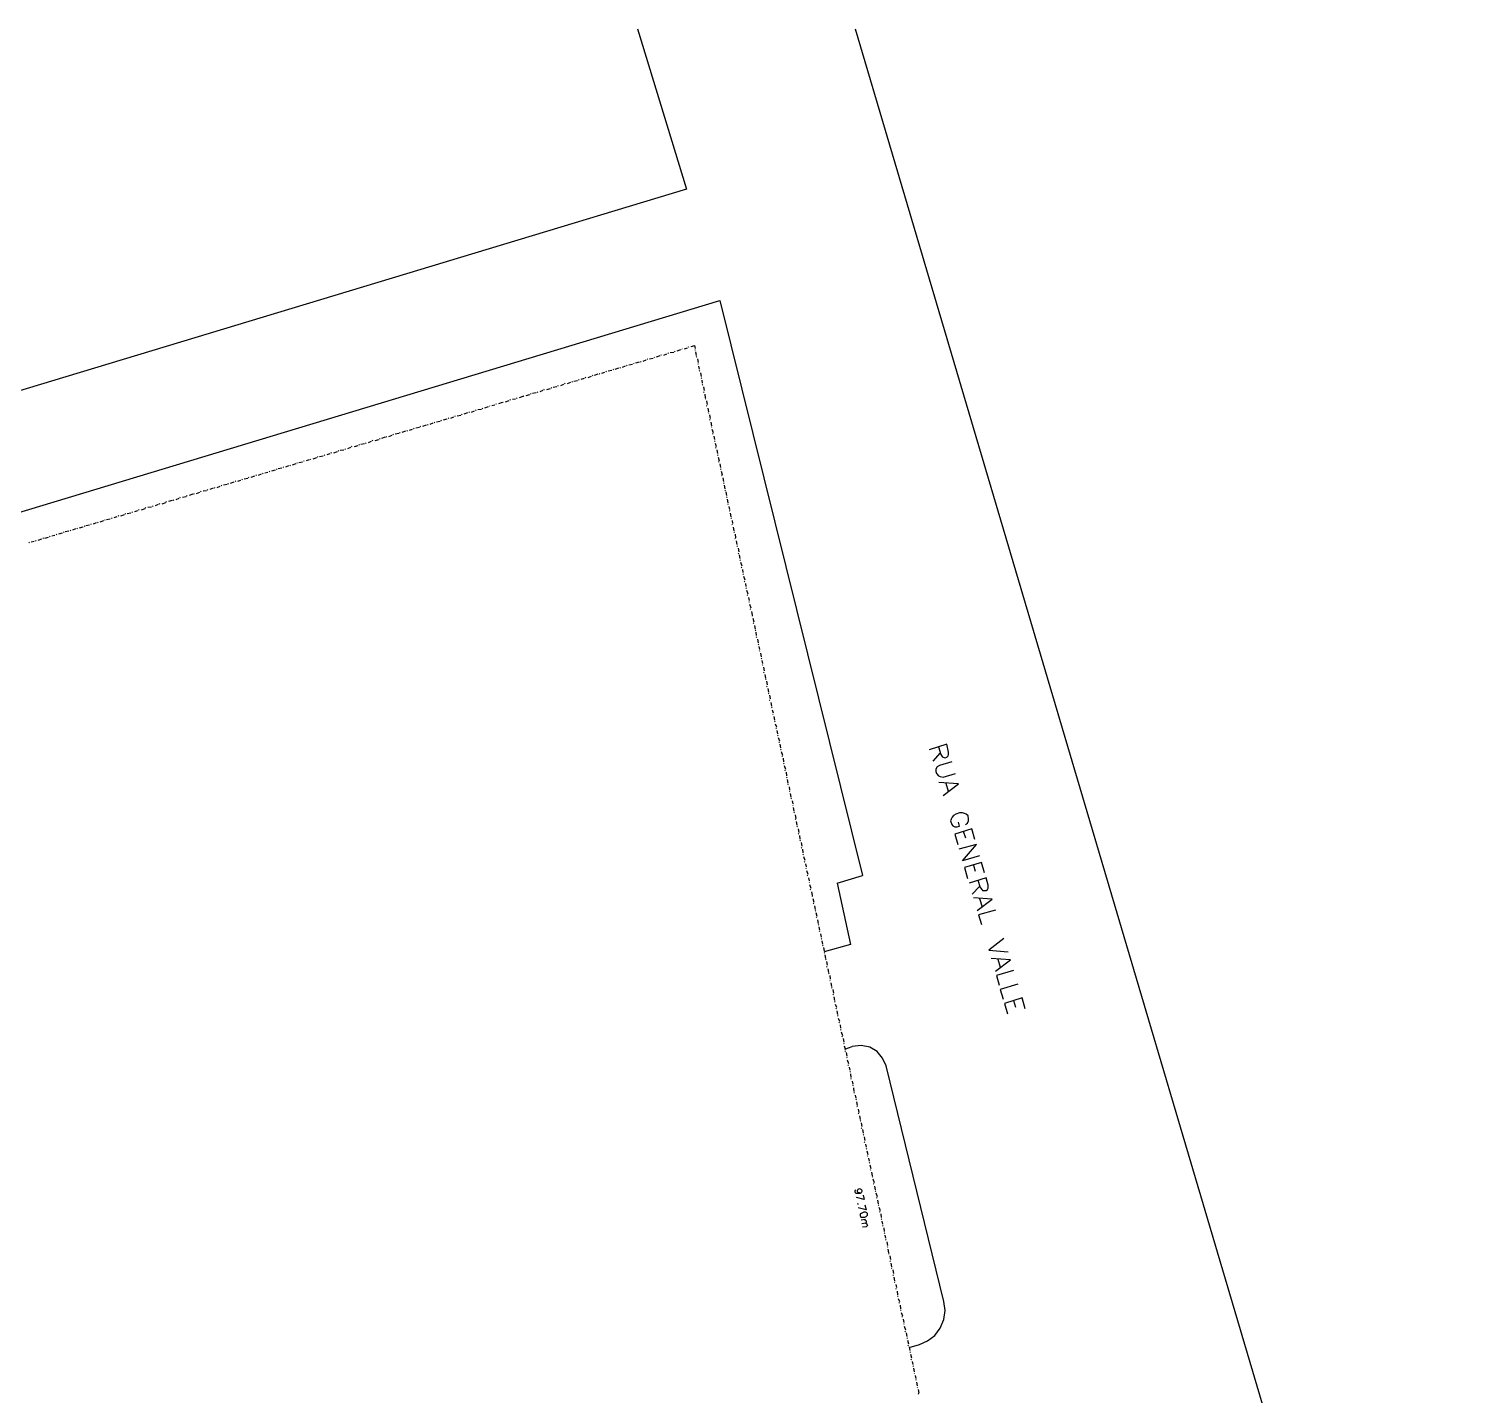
# Model space of a CAD drawing. Header units: millimetres. Extents: x -369 to -70, y -1414 to -1185.
# Drawn here: x -192.5 to -112.1, y -1260.8 to -1184.6 of the extents above; entities that cross this region are included whole.
import ezdxf

# ---------------------------------------------------------------- set-up
doc = ezdxf.new("R2010")
doc.units = ezdxf.units.MM
doc.header["$MEASUREMENT"] = 0
for name, color, linetype in [('12', 12, 'Continuous'), ('14', 14, 'Continuous'), ('50', 50, 'Continuous')]:
    doc.layers.add(name, color=color, linetype=linetype)

msp = doc.modelspace()

# ---------------------------------------------------------------- linework, layer by layer
at = {"layer": '12'}
for points in [[(-156.11, -1202.524), (-156.314, -1202.592)], [(-156.01, -1202.488), (-156.042, -1202.456)], [(-155.738, -1202.424), (-155.906, -1202.488)], [(-155.638, -1202.388), (-155.67, -1202.356)], [(-155.331, -1202.288), (-155.535, -1202.356)], [(-155.331, -1202.284), (-155.299, -1202.452)], [(-155.263, -1202.556), (-155.299, -1202.52)], [(-158.784, -1203.335), (-158.987, -1203.371)], [(-158.684, -1203.303), (-158.716, -1203.267)], [(-158.412, -1203.199), (-158.616, -1203.267)], [(-158.308, -1203.199), (-158.344, -1203.167)], [(-158.04, -1203.099), (-158.208, -1203.167)], [(-157.936, -1203.063), (-157.972, -1203.031)], [(-157.633, -1202.995), (-157.836, -1203.031)], [(-157.533, -1202.963), (-157.565, -1202.931)], [(-157.261, -1202.863), (-157.465, -1202.931)], [(-157.161, -1202.827), (-157.193, -1202.795)], [(-156.889, -1202.76), (-157.057, -1202.827)], [(-156.785, -1202.728), (-156.821, -1202.692)], [(-156.482, -1202.66), (-156.685, -1202.692)], [(-156.414, -1202.624), (-156.45, -1202.592)], [(-155.263, -1202.624), (-155.231, -1202.827)], [(-155.195, -1202.927), (-155.231, -1202.891)], [(-155.163, -1203.027), (-155.127, -1203.231)], [(-155.095, -1203.335), (-155.127, -1203.299)], [(-161.489, -1204.114), (-161.661, -1204.182)], [(-161.389, -1204.078), (-161.421, -1204.046)], [(-161.085, -1204.01), (-161.285, -1204.078)], [(-160.982, -1203.978), (-161.018, -1203.942)], [(-160.714, -1203.878), (-160.914, -1203.942)], [(-160.61, -1203.878), (-160.646, -1203.843)], [(-160.338, -1203.775), (-160.51, -1203.843)], [(-160.238, -1203.743), (-160.27, -1203.707)], [(-159.935, -1203.675), (-160.138, -1203.707)], [(-159.831, -1203.639), (-159.867, -1203.607)], [(-159.563, -1203.539), (-159.763, -1203.607)], [(-159.459, -1203.539), (-159.495, -1203.503)], [(-159.191, -1203.435), (-159.359, -1203.503)], [(-159.087, -1203.403), (-159.123, -1203.371)], [(-155.095, -1203.435), (-155.063, -1203.603)], [(-155.027, -1203.707), (-155.063, -1203.671)], [(-154.995, -1203.807), (-154.959, -1204.01)], [(-154.927, -1204.11), (-154.959, -1204.078)], [(-164.434, -1204.993), (-164.466, -1204.958)], [(-164.163, -1204.926), (-164.366, -1204.958)], [(-164.063, -1204.894), (-164.095, -1204.858)], [(-163.791, -1204.79), (-163.959, -1204.858)], [(-163.691, -1204.758), (-163.723, -1204.722)], [(-163.383, -1204.69), (-163.587, -1204.758)], [(-163.283, -1204.654), (-163.315, -1204.622)], [(-163.012, -1204.586), (-163.216, -1204.622)], [(-162.912, -1204.554), (-162.944, -1204.518)], [(-162.64, -1204.45), (-162.808, -1204.518)], [(-162.54, -1204.418), (-162.572, -1204.386)], [(-162.236, -1204.35), (-162.436, -1204.418)], [(-162.133, -1204.318), (-162.168, -1204.282)], [(-161.861, -1204.25), (-162.065, -1204.282)], [(-161.761, -1204.214), (-161.793, -1204.182)], [(-154.927, -1204.214), (-154.891, -1204.382)], [(-154.859, -1204.482), (-154.891, -1204.45)], [(-154.823, -1204.586), (-154.791, -1204.79)], [(-154.791, -1204.89), (-154.823, -1204.858)], [(-166.836, -1205.705), (-167.04, -1205.773)], [(-166.736, -1205.669), (-166.768, -1205.637)], [(-166.465, -1205.601), (-166.632, -1205.637)], [(-166.361, -1205.569), (-166.397, -1205.533)], [(-166.057, -1205.465), (-166.261, -1205.533)], [(-165.989, -1205.465), (-166.025, -1205.433)], [(-165.685, -1205.365), (-165.889, -1205.433)], [(-165.585, -1205.333), (-165.617, -1205.297)], [(-165.314, -1205.265), (-165.481, -1205.297)], [(-165.214, -1205.229), (-165.246, -1205.197)], [(-164.906, -1205.129), (-165.11, -1205.197)], [(-164.838, -1205.129), (-164.874, -1205.093)], [(-164.534, -1205.025), (-164.738, -1205.093)], [(-154.755, -1204.989), (-154.723, -1205.193)], [(-154.687, -1205.261), (-154.723, -1205.229)], [(-154.655, -1205.365), (-154.619, -1205.565)], [(-154.619, -1205.669), (-154.655, -1205.633)], [(-169.814, -1206.584), (-169.849, -1206.548)], [(-169.51, -1206.516), (-169.714, -1206.548)], [(-169.442, -1206.48), (-169.474, -1206.448)], [(-169.138, -1206.38), (-169.342, -1206.448)], [(-169.034, -1206.348), (-169.07, -1206.312)], [(-168.766, -1206.28), (-168.934, -1206.348)], [(-168.663, -1206.244), (-168.699, -1206.212)], [(-168.359, -1206.176), (-168.563, -1206.212)], [(-168.291, -1206.144), (-168.327, -1206.108)], [(-167.987, -1206.041), (-168.191, -1206.108)], [(-167.883, -1206.009), (-167.919, -1205.973)], [(-167.616, -1205.941), (-167.783, -1206.009)], [(-167.512, -1205.905), (-167.548, -1205.873)], [(-167.208, -1205.841), (-167.412, -1205.873)], [(-167.14, -1205.805), (-167.176, -1205.773)], [(-154.587, -1205.769), (-154.555, -1205.973)], [(-154.519, -1206.072), (-154.555, -1206.041)], [(-154.487, -1206.14), (-154.451, -1206.344)], [(-154.451, -1206.444), (-154.487, -1206.412)], [(-154.42, -1206.548), (-154.384, -1206.752)], [(-172.487, -1207.395), (-172.519, -1207.363)], [(-172.215, -1207.295), (-172.387, -1207.363)], [(-172.115, -1207.259), (-172.147, -1207.227)], [(-171.812, -1207.191), (-172.012, -1207.227)], [(-171.744, -1207.16), (-171.776, -1207.124)], [(-171.436, -1207.056), (-171.64, -1207.124)], [(-171.336, -1207.056), (-171.372, -1207.024)], [(-171.064, -1206.956), (-171.236, -1207.024)], [(-170.964, -1206.92), (-170.996, -1206.888)], [(-170.661, -1206.856), (-170.865, -1206.888)], [(-170.593, -1206.82), (-170.625, -1206.788)], [(-170.289, -1206.72), (-170.489, -1206.788)], [(-170.185, -1206.72), (-170.221, -1206.684)], [(-169.913, -1206.616), (-170.085, -1206.684)], [(-154.352, -1206.852), (-154.384, -1206.82)], [(-154.352, -1206.952), (-154.284, -1207.124)], [(-154.284, -1207.223), (-154.316, -1207.191)], [(-154.248, -1207.327), (-154.216, -1207.527)], [(-175.161, -1208.175), (-175.193, -1208.139)], [(-174.889, -1208.107), (-175.093, -1208.139)], [(-174.789, -1208.071), (-174.821, -1208.039)], [(-174.517, -1207.971), (-174.685, -1208.039)], [(-174.417, -1207.935), (-174.449, -1207.903)], [(-174.11, -1207.867), (-174.313, -1207.935)], [(-174.01, -1207.835), (-174.042, -1207.803)], [(-173.738, -1207.767), (-173.942, -1207.803)], [(-173.638, -1207.735), (-173.67, -1207.699)], [(-173.366, -1207.631), (-173.534, -1207.699)], [(-173.266, -1207.599), (-173.298, -1207.563)], [(-172.959, -1207.531), (-173.162, -1207.599)], [(-172.859, -1207.495), (-172.895, -1207.463)], [(-172.587, -1207.395), (-172.791, -1207.463)], [(-154.18, -1207.631), (-154.216, -1207.595)], [(-154.18, -1207.731), (-154.112, -1207.903)], [(-154.112, -1208.003), (-154.148, -1207.971)], [(-154.08, -1208.103), (-154.048, -1208.306)], [(-177.866, -1208.986), (-177.902, -1208.95)], [(-177.562, -1208.882), (-177.766, -1208.95)], [(-177.463, -1208.85), (-177.495, -1208.818)], [(-177.191, -1208.782), (-177.395, -1208.818)], [(-177.087, -1208.75), (-177.123, -1208.714)], [(-176.819, -1208.646), (-176.987, -1208.714)], [(-176.715, -1208.646), (-176.751, -1208.614)], [(-176.412, -1208.546), (-176.615, -1208.614)], [(-176.312, -1208.51), (-176.344, -1208.478)], [(-176.04, -1208.442), (-176.244, -1208.478)], [(-175.94, -1208.41), (-175.972, -1208.374)], [(-175.668, -1208.31), (-175.836, -1208.374)], [(-175.564, -1208.274), (-175.6, -1208.243)], [(-175.261, -1208.207), (-175.464, -1208.274)], [(-154.012, -1208.41), (-154.048, -1208.374)], [(-154.012, -1208.51), (-153.944, -1208.714)], [(-153.944, -1208.782), (-153.98, -1208.746)], [(-153.912, -1208.882), (-153.876, -1209.086)], [(-180.54, -1209.765), (-180.576, -1209.729)], [(-180.236, -1209.697), (-180.44, -1209.729)], [(-180.168, -1209.661), (-180.2, -1209.629)], [(-179.864, -1209.561), (-180.068, -1209.629)], [(-179.76, -1209.525), (-179.796, -1209.493)], [(-179.493, -1209.457), (-179.661, -1209.525)], [(-179.389, -1209.425), (-179.425, -1209.389)], [(-179.117, -1209.358), (-179.289, -1209.389)], [(-179.017, -1209.326), (-179.053, -1209.29)], [(-178.713, -1209.222), (-178.917, -1209.29)], [(-178.61, -1209.19), (-178.645, -1209.154)], [(-178.342, -1209.122), (-178.546, -1209.154)], [(-178.238, -1209.086), (-178.274, -1209.054)], [(-177.97, -1208.986), (-178.138, -1209.054)], [(-153.844, -1209.186), (-153.876, -1209.154)], [(-153.844, -1209.29), (-153.776, -1209.493)], [(-153.776, -1209.557), (-153.808, -1209.525)], [(-153.74, -1209.661), (-153.708, -1209.865)], [(-183.313, -1210.576), (-183.517, -1210.644)], [(-183.213, -1210.576), (-183.245, -1210.54)], [(-182.942, -1210.472), (-183.113, -1210.54)], [(-182.842, -1210.441), (-182.874, -1210.405)], [(-182.538, -1210.373), (-182.738, -1210.405)], [(-182.47, -1210.337), (-182.502, -1210.305)], [(-182.162, -1210.237), (-182.366, -1210.305)], [(-182.062, -1210.237), (-182.098, -1210.205)], [(-181.791, -1210.137), (-181.962, -1210.205)], [(-181.691, -1210.101), (-181.723, -1210.069)], [(-181.387, -1210.033), (-181.591, -1210.069)], [(-181.319, -1210.001), (-181.351, -1209.965)], [(-181.015, -1209.897), (-181.215, -1209.965)], [(-180.911, -1209.865), (-180.947, -1209.829)], [(-180.64, -1209.797), (-180.812, -1209.865)], [(-153.672, -1209.965), (-153.708, -1209.933)], [(-153.672, -1210.065), (-153.64, -1210.269)], [(-153.604, -1210.373), (-153.64, -1210.337)], [(-153.572, -1210.441), (-153.54, -1210.64)], [(-185.987, -1211.388), (-186.191, -1211.456)], [(-185.919, -1211.352), (-185.955, -1211.32)], [(-185.615, -1211.288), (-185.819, -1211.32)], [(-185.515, -1211.252), (-185.547, -1211.22)], [(-185.243, -1211.152), (-185.411, -1211.22)], [(-185.144, -1211.116), (-185.176, -1211.084)], [(-184.836, -1211.048), (-185.04, -1211.116)], [(-184.768, -1211.016), (-184.804, -1210.98)], [(-184.464, -1210.912), (-184.668, -1210.98)], [(-184.364, -1210.912), (-184.396, -1210.88)], [(-184.093, -1210.812), (-184.26, -1210.88)], [(-183.993, -1210.78), (-184.025, -1210.744)], [(-183.685, -1210.712), (-183.889, -1210.744)], [(-183.621, -1210.676), (-183.653, -1210.644)], [(-153.504, -1210.744), (-153.54, -1210.708)], [(-153.504, -1210.844), (-153.472, -1211.048)], [(-153.436, -1211.148), (-153.472, -1211.116)], [(-153.404, -1211.252), (-153.368, -1211.42)], [(-188.696, -1212.167), (-188.864, -1212.235)], [(-188.592, -1212.167), (-188.628, -1212.131)], [(-188.289, -1212.063), (-188.493, -1212.131)], [(-188.189, -1212.031), (-188.221, -1211.995)], [(-187.917, -1211.963), (-188.121, -1211.995)], [(-187.813, -1211.927), (-187.849, -1211.895)], [(-187.545, -1211.827), (-187.713, -1211.895)], [(-187.441, -1211.791), (-187.477, -1211.759)], [(-187.138, -1211.727), (-187.342, -1211.791)], [(-187.038, -1211.691), (-187.07, -1211.659)], [(-186.766, -1211.623), (-186.97, -1211.659)], [(-186.666, -1211.591), (-186.698, -1211.556)], [(-186.394, -1211.488), (-186.562, -1211.556)], [(-186.291, -1211.456), (-186.327, -1211.42)], [(-153.337, -1211.524), (-153.368, -1211.488)], [(-153.337, -1211.623), (-153.301, -1211.827)], [(-153.269, -1211.927), (-153.301, -1211.895)], [(-153.233, -1212.031), (-153.201, -1212.199)], [(-191.366, -1212.978), (-191.57, -1213.046)], [(-191.266, -1212.942), (-191.302, -1212.91)], [(-190.994, -1212.874), (-191.166, -1212.91)], [(-190.894, -1212.842), (-190.926, -1212.806)], [(-190.591, -1212.742), (-190.794, -1212.806)], [(-190.487, -1212.706), (-190.523, -1212.674)], [(-190.219, -1212.639), (-190.419, -1212.674)], [(-190.115, -1212.607), (-190.151, -1212.571)], [(-189.843, -1212.503), (-190.015, -1212.571)], [(-189.743, -1212.503), (-189.775, -1212.471)], [(-189.44, -1212.403), (-189.643, -1212.471)], [(-189.336, -1212.367), (-189.372, -1212.335)], [(-189.068, -1212.299), (-189.268, -1212.335)], [(-188.964, -1212.267), (-189, -1212.235)], [(-153.201, -1212.299), (-153.233, -1212.267)], [(-153.165, -1212.403), (-153.133, -1212.607)], [(-153.097, -1212.706), (-153.133, -1212.67)], [(-153.065, -1212.806), (-153.033, -1213.01)], [(-192.417, -1213.282), (-192.449, -1213.25)], [(-192.145, -1213.214), (-192.317, -1213.25)], [(-192.045, -1213.182), (-192.077, -1213.146)], [(-191.742, -1213.078), (-191.941, -1213.146)], [(-191.638, -1213.046), (-191.674, -1213.01)], [(-153.033, -1213.078), (-153.065, -1213.046)], [(-152.997, -1213.178), (-152.965, -1213.382)], [(-152.929, -1213.486), (-152.965, -1213.45)], [(-152.897, -1213.586), (-152.861, -1213.789)], [(-152.861, -1213.889), (-152.897, -1213.857)], [(-152.829, -1213.957), (-152.793, -1214.161)], [(-152.761, -1214.261), (-152.793, -1214.229)], [(-152.761, -1214.365), (-152.693, -1214.569)], [(-152.693, -1214.669), (-152.725, -1214.637)], [(-152.657, -1214.769), (-152.625, -1214.94)], [(-152.589, -1215.04), (-152.625, -1215.008)], [(-152.589, -1215.144), (-152.525, -1215.344)], [(-152.525, -1215.448), (-152.557, -1215.412)], [(-152.489, -1215.548), (-152.457, -1215.716)], [(-152.421, -1215.82), (-152.457, -1215.784)], [(-152.421, -1215.92), (-152.353, -1216.123)], [(-152.353, -1216.223), (-152.389, -1216.191)], [(-152.321, -1216.327), (-152.285, -1216.495)], [(-152.253, -1216.599), (-152.285, -1216.563)], [(-152.253, -1216.699), (-152.186, -1216.903)], [(-152.186, -1217.003), (-152.218, -1216.971)], [(-152.15, -1217.106), (-152.118, -1217.306)], [(-152.082, -1217.374), (-152.118, -1217.342)], [(-152.082, -1217.478), (-152.018, -1217.682)], [(-152.018, -1217.782), (-152.05, -1217.746)], [(-151.982, -1217.882), (-151.95, -1218.086)], [(-151.914, -1218.189), (-151.95, -1218.154)], [(-151.914, -1218.253), (-151.882, -1218.457)], [(-151.846, -1218.561), (-151.882, -1218.525)], [(-151.814, -1218.661), (-151.778, -1218.865)], [(-151.746, -1218.965), (-151.778, -1218.933)], [(-151.746, -1219.069), (-151.71, -1219.237)], [(-151.678, -1219.336), (-151.71, -1219.304)], [(-151.642, -1219.44), (-151.61, -1219.644)], [(-151.574, -1219.744), (-151.61, -1219.712)], [(-151.574, -1219.844), (-151.542, -1220.016)], [(-151.51, -1220.116), (-151.542, -1220.084)], [(-151.474, -1220.22), (-151.442, -1220.419)], [(-151.442, -1220.523), (-151.474, -1220.487)], [(-151.406, -1220.623), (-151.374, -1220.827)], [(-151.338, -1220.895), (-151.374, -1220.859)], [(-151.306, -1220.995), (-151.27, -1221.199)], [(-151.27, -1221.303), (-151.306, -1221.267)], [(-151.238, -1221.403), (-151.202, -1221.606)], [(-151.17, -1221.706), (-151.202, -1221.674)], [(-151.135, -1221.774), (-151.103, -1221.978)], [(-151.103, -1222.078), (-151.135, -1222.046)], [(-151.067, -1222.182), (-151.035, -1222.382)], [(-151.003, -1222.486), (-151.035, -1222.45)], [(-151.003, -1222.585), (-150.935, -1222.757)], [(-150.935, -1222.857), (-150.967, -1222.825)], [(-150.899, -1222.957), (-150.867, -1223.161)], [(-150.831, -1223.265), (-150.867, -1223.229)], [(-150.831, -1223.365), (-150.763, -1223.533)], [(-150.763, -1223.637), (-150.799, -1223.601)], [(-150.731, -1223.736), (-150.695, -1223.94)], [(-150.663, -1224.04), (-150.695, -1224.008)], [(-150.663, -1224.144), (-150.595, -1224.312)], [(-150.595, -1224.416), (-150.627, -1224.38)], [(-150.559, -1224.516), (-150.527, -1224.72)], [(-150.495, -1224.819), (-150.527, -1224.787)], [(-150.495, -1224.923), (-150.427, -1225.123)], [(-141.727, -1224.652), (-141.591, -1225.091), (-141.523, -1225.195), (-141.455, -1225.227), (-141.355, -1225.263), (-141.255, -1225.227), (-141.188, -1225.159), (-141.152, -1225.091), (-141.152, -1224.955), (-141.255, -1224.516), (-141.255, -1224.516), (-142.235, -1224.823)], [(-141.627, -1224.991), (-142.031, -1225.463)], [(-150.427, -1225.191), (-150.459, -1225.159)], [(-150.391, -1225.295), (-150.359, -1225.495)], [(-150.323, -1225.599), (-150.359, -1225.563)], [(-150.323, -1225.699), (-150.255, -1225.902)], [(-140.984, -1225.499), (-141.659, -1225.703), (-141.795, -1225.771), (-141.863, -1225.902), (-141.863, -1226.038), (-141.827, -1226.142), (-141.727, -1226.278), (-141.627, -1226.31), (-141.455, -1226.346), (-140.78, -1226.142)], [(-150.255, -1226.002), (-150.291, -1225.97)], [(-150.223, -1226.07), (-150.187, -1226.274)], [(-150.155, -1226.378), (-150.187, -1226.342)], [(-150.155, -1226.478), (-150.119, -1226.682)], [(-141.455, -1227.361), (-140.612, -1226.718), (-140.612, -1226.718), (-141.695, -1226.65)], [(-150.087, -1226.782), (-150.119, -1226.75)], [(-150.051, -1226.886), (-150.02, -1227.053)], [(-149.988, -1227.153), (-150.02, -1227.121)], [(-149.988, -1227.257), (-149.952, -1227.461)], [(-141.319, -1226.682), (-141.188, -1227.121)], [(-149.92, -1227.561), (-149.952, -1227.525)], [(-149.884, -1227.661), (-149.852, -1227.833)], [(-149.816, -1227.933), (-149.852, -1227.901)], [(-149.816, -1228.033), (-149.784, -1228.236)], [(-149.748, -1228.34), (-149.784, -1228.304)], [(-149.716, -1228.44), (-149.68, -1228.644)], [(-149.68, -1228.712), (-149.716, -1228.676)], [(-149.648, -1228.812), (-149.612, -1229.016)], [(-140.204, -1228.984), (-140.105, -1228.916), (-140.037, -1228.78), (-140.037, -1228.68), (-140.069, -1228.508), (-140.172, -1228.408), (-140.272, -1228.376), (-140.372, -1228.34), (-140.544, -1228.34), (-140.748, -1228.408), (-140.88, -1228.476), (-140.948, -1228.576), (-141.016, -1228.68), (-141.052, -1228.78), (-140.984, -1228.984), (-140.916, -1229.052), (-140.812, -1229.12), (-140.68, -1229.12), (-140.544, -1229.084), (-140.544, -1229.084), (-140.612, -1228.848)], [(-149.58, -1229.116), (-149.612, -1229.084)], [(-149.544, -1229.219), (-149.512, -1229.423)], [(-149.512, -1229.523), (-149.544, -1229.491)], [(-149.48, -1229.591), (-149.444, -1229.795)], [(-149.412, -1229.895), (-149.444, -1229.863)], [(-139.697, -1229.831), (-139.865, -1229.219), (-139.865, -1229.219), (-140.812, -1229.523)], [(-140.812, -1229.523), (-140.644, -1230.099)], [(-140.34, -1229.355), (-140.204, -1229.727)], [(-149.376, -1229.999), (-149.344, -1230.199)], [(-149.344, -1230.302), (-149.376, -1230.266)], [(-149.308, -1230.37), (-149.276, -1230.574)], [(-149.24, -1230.674), (-149.276, -1230.638)], [(-139.425, -1230.742), (-140.372, -1231.014), (-140.372, -1231.014), (-139.597, -1230.099), (-139.597, -1230.099), (-140.576, -1230.37)], [(-149.24, -1230.774), (-149.172, -1230.978)], [(-149.172, -1231.082), (-149.208, -1231.046)], [(-149.14, -1231.182), (-149.104, -1231.35)], [(-149.072, -1231.453), (-149.104, -1231.417)], [(-139.157, -1231.689), (-139.325, -1231.114), (-139.325, -1231.114), (-140.272, -1231.385)], [(-140.272, -1231.385), (-140.105, -1231.997)], [(-139.765, -1231.25), (-139.665, -1231.589)], [(-149.072, -1231.553), (-149.004, -1231.757)], [(-149.004, -1231.857), (-149.036, -1231.825)], [(-148.972, -1231.961), (-148.937, -1232.129)], [(-148.905, -1232.229), (-148.937, -1232.197)], [(-139.529, -1232.097), (-139.393, -1232.504), (-139.289, -1232.636), (-139.257, -1232.672), (-139.157, -1232.672), (-139.053, -1232.672), (-138.986, -1232.604), (-138.954, -1232.536), (-138.954, -1232.369), (-139.053, -1231.961), (-139.053, -1231.961), (-140.001, -1232.265)], [(-148.905, -1232.333), (-148.837, -1232.536)], [(-148.837, -1232.636), (-148.869, -1232.604)], [(-148.801, -1232.736), (-148.769, -1232.94)], [(-148.733, -1233.008), (-148.769, -1232.976)], [(-139.425, -1232.437), (-139.833, -1232.876)], [(-139.561, -1233.787), (-138.718, -1233.144), (-138.718, -1233.144), (-139.765, -1233.076)], [(-148.733, -1233.112), (-148.665, -1233.312)], [(-148.665, -1233.416), (-148.701, -1233.38)], [(-148.633, -1233.516), (-148.597, -1233.719)], [(-148.565, -1233.819), (-148.597, -1233.787)], [(-138.546, -1233.755), (-139.493, -1234.027), (-139.325, -1234.567)], [(-139.425, -1233.112), (-139.289, -1233.583)], [(-148.565, -1233.887), (-148.497, -1234.091)], [(-148.497, -1234.191), (-148.529, -1234.159)], [(-148.465, -1234.295), (-148.429, -1234.499)], [(-148.397, -1234.599), (-148.429, -1234.567)], [(-148.397, -1234.698), (-148.361, -1234.87)], [(-148.329, -1234.97), (-148.361, -1234.938)], [(-148.293, -1235.074), (-148.261, -1235.274)], [(-148.225, -1235.378), (-148.261, -1235.342)], [(-148.225, -1235.478), (-148.193, -1235.65)], [(-138.074, -1235.346), (-138.918, -1235.989), (-138.918, -1235.989), (-137.835, -1236.089)], [(-148.157, -1235.75), (-148.193, -1235.718)], [(-148.125, -1235.849), (-148.089, -1236.053)], [(-148.057, -1236.157), (-148.089, -1236.121)], [(-148.057, -1236.257), (-148.021, -1236.461)], [(-147.989, -1236.529), (-148.021, -1236.493)], [(-147.957, -1236.629), (-147.921, -1236.833)], [(-147.921, -1236.932), (-147.957, -1236.9)], [(-147.889, -1237.036), (-147.853, -1237.24)], [(-138.546, -1237.172), (-137.703, -1236.529), (-137.703, -1236.529), (-138.782, -1236.461)], [(-138.41, -1236.497), (-138.274, -1236.936)], [(-147.822, -1237.304), (-147.853, -1237.272)], [(-147.786, -1237.408), (-147.754, -1237.612)], [(-147.754, -1237.712), (-147.786, -1237.68)], [(-147.718, -1237.812), (-147.686, -1238.015)], [(-137.531, -1237.136), (-138.478, -1237.408), (-138.342, -1237.952)], [(-137.295, -1237.884), (-138.274, -1238.187), (-138.106, -1238.727)], [(-147.65, -1238.119), (-147.686, -1238.083)], [(-147.618, -1238.187), (-147.582, -1238.387)], [(-147.582, -1238.491), (-147.618, -1238.455)], [(-147.55, -1238.591), (-147.514, -1238.795)], [(-136.887, -1239.27), (-137.059, -1238.659), (-137.059, -1238.659), (-138.038, -1238.967)], [(-147.482, -1238.895), (-147.514, -1238.863)], [(-147.482, -1238.999), (-147.414, -1239.166)], [(-147.414, -1239.27), (-147.45, -1239.234)], [(-147.382, -1239.37), (-147.346, -1239.574)], [(-138.038, -1238.967), (-137.871, -1239.542)], [(-137.531, -1238.795), (-137.431, -1239.166)], [(-147.314, -1239.674), (-147.346, -1239.642)], [(-147.314, -1239.778), (-147.246, -1239.946)], [(-147.246, -1240.046), (-147.278, -1240.014)], [(-147.21, -1240.15), (-147.178, -1240.349)], [(-147.142, -1240.453), (-147.178, -1240.417)], [(-147.142, -1240.553), (-147.074, -1240.757)], [(-147.074, -1240.825), (-147.11, -1240.793)], [(-147.042, -1240.925), (-147.006, -1241.129)], [(-146.974, -1241.233), (-147.006, -1241.197)], [(-146.974, -1241.332), (-146.906, -1241.536)], [(-146.906, -1241.636), (-146.942, -1241.604)], [(-146.874, -1241.704), (-146.838, -1241.908)], [(-146.806, -1242.008), (-146.838, -1241.976)], [(-146.806, -1242.112), (-146.739, -1242.316)], [(-146.739, -1242.415), (-146.77, -1242.383)], [(-146.703, -1242.515), (-146.671, -1242.687)], [(-146.635, -1242.787), (-146.671, -1242.755)], [(-146.635, -1242.891), (-146.603, -1243.091)], [(-146.567, -1243.195), (-146.603, -1243.159)], [(-146.535, -1243.295), (-146.499, -1243.462)], [(-146.467, -1243.566), (-146.499, -1243.53)], [(-146.467, -1243.666), (-146.435, -1243.87)], [(-146.399, -1243.97), (-146.435, -1243.938)], [(-146.367, -1244.074), (-146.331, -1244.242)], [(-146.299, -1244.346), (-146.331, -1244.31)], [(-146.299, -1244.446), (-146.263, -1244.649)], [(-146.231, -1244.749), (-146.263, -1244.717)], [(-146.195, -1244.853), (-146.163, -1245.053)], [(-146.163, -1245.121), (-146.195, -1245.089)], [(-146.127, -1245.225), (-146.095, -1245.429)], [(-146.059, -1245.529), (-146.095, -1245.493)], [(-146.027, -1245.629), (-145.995, -1245.832)], [(-145.995, -1245.936), (-146.027, -1245.9)], [(-145.959, -1246), (-145.927, -1246.204)], [(-145.891, -1246.308), (-145.927, -1246.272)], [(-145.859, -1246.408), (-145.823, -1246.612)], [(-145.823, -1246.712), (-145.859, -1246.68)], [(-145.791, -1246.815), (-145.755, -1246.983)], [(-145.723, -1247.083), (-145.755, -1247.051)], [(-145.723, -1247.187), (-145.655, -1247.391)], [(-145.655, -1247.491), (-145.687, -1247.459)], [(-145.62, -1247.591), (-145.588, -1247.763)], [(-145.552, -1247.862), (-145.588, -1247.831)], [(-145.552, -1247.966), (-145.484, -1248.166)], [(-145.484, -1248.27), (-145.52, -1248.234)], [(-145.452, -1248.37), (-145.42, -1248.574)], [(-145.384, -1248.642), (-145.42, -1248.606)], [(-145.384, -1248.742), (-145.316, -1248.946)], [(-145.316, -1249.049), (-145.352, -1249.013)], [(-145.284, -1249.149), (-145.248, -1249.353)], [(-145.216, -1249.453), (-145.248, -1249.421)], [(-145.216, -1249.521), (-145.148, -1249.725)], [(-145.148, -1249.825), (-145.18, -1249.793)], [(-145.112, -1249.929), (-145.08, -1250.128)], [(-145.044, -1250.232), (-145.08, -1250.196)], [(-145.044, -1250.332), (-144.976, -1250.504)], [(-144.976, -1250.604), (-145.012, -1250.572)], [(-144.944, -1250.704), (-144.912, -1250.908)], [(-144.876, -1251.012), (-144.912, -1250.976)], [(-144.876, -1251.112), (-144.844, -1251.279)], [(-144.808, -1251.383), (-144.844, -1251.347)], [(-144.776, -1251.483), (-144.74, -1251.687)], [(-144.708, -1251.787), (-144.74, -1251.755)], [(-144.708, -1251.891), (-144.672, -1252.059)], [(-144.64, -1252.163), (-144.672, -1252.127)], [(-144.604, -1252.262), (-144.572, -1252.466)], [(-144.537, -1252.566), (-144.572, -1252.534)], [(-144.537, -1252.67), (-144.505, -1252.87)], [(-144.469, -1252.938), (-144.505, -1252.906)], [(-144.437, -1253.042), (-144.405, -1253.242)], [(-144.405, -1253.346), (-144.437, -1253.31)], [(-144.369, -1253.445), (-144.337, -1253.649)], [(-144.301, -1253.749), (-144.337, -1253.717)], [(-144.269, -1253.817), (-144.233, -1254.021)], [(-144.233, -1254.125), (-144.269, -1254.089)], [(-144.201, -1254.225), (-144.165, -1254.429)], [(-144.133, -1254.528), (-144.165, -1254.496)], [(-144.097, -1254.632), (-144.065, -1254.8)], [(-144.065, -1254.9), (-144.097, -1254.868)], [(-144.029, -1255.004), (-143.997, -1255.208)], [(-143.961, -1255.308), (-143.997, -1255.272)], [(-143.961, -1255.408), (-143.897, -1255.579)], [(-143.897, -1255.679), (-143.929, -1255.647)], [(-143.861, -1255.779), (-143.829, -1255.983)], [(-143.793, -1256.087), (-143.829, -1256.051)], [(-143.793, -1256.187), (-143.725, -1256.391)], [(-143.725, -1256.459), (-143.761, -1256.423)], [(-143.693, -1256.559), (-143.657, -1256.762)], [(-143.625, -1256.862), (-143.657, -1256.83)], [(-143.625, -1256.966), (-143.557, -1257.17)], [(-143.557, -1257.27), (-143.589, -1257.238)], [(-143.521, -1257.338), (-143.489, -1257.542)], [(-143.453, -1257.642), (-143.489, -1257.61)], [(-143.453, -1257.746), (-143.39, -1257.945)], [(-143.39, -1258.049), (-143.422, -1258.013)], [(-143.354, -1258.117), (-143.322, -1258.321)], [(-143.286, -1258.421), (-143.322, -1258.385)], [(-143.286, -1258.521), (-143.218, -1258.725)], [(-143.218, -1258.829), (-143.254, -1258.793)], [(-143.186, -1258.928), (-143.15, -1259.096)], [(-143.118, -1259.2), (-143.15, -1259.164)], [(-143.118, -1259.3), (-143.082, -1259.504)], [(-143.05, -1259.604), (-143.082, -1259.572)], [(-143.014, -1259.708), (-142.982, -1259.876)], [(-142.946, -1259.975), (-142.982, -1259.944)], [(-142.946, -1260.079), (-142.914, -1260.283)], [(-142.882, -1260.383), (-142.914, -1260.351)], [(-142.846, -1260.483), (-142.814, -1260.687)], [(-142.814, -1260.755), (-142.846, -1260.723)]]:
    msp.add_lwpolyline(points, dxfattribs=at)
at = {"layer": '14'}
for points in [[(-158.512, -1184.624), (-155.77, -1193.556)], [(-146.367, -1184.62), (-112.122, -1300.275)], [(-155.77, -1193.556), (-327.698, -1245.529)], [(-327.934, -1252.394), (-153.912, -1199.778), (-153.912, -1199.778), (-145.959, -1231.825)], [(-147.378, -1232.265), (-146.635, -1235.682), (-146.635, -1235.682), (-148.089, -1236.089)], [(-147.378, -1232.265), (-145.955, -1231.825)], [(-146.938, -1241.504), (-146.531, -1241.368)], [(-143.35, -1258.149), (-142.778, -1257.981), (-142.778, -1257.981), (-142.335, -1257.777), (-141.931, -1257.474), (-141.627, -1257.066), (-141.423, -1256.595), (-141.355, -1256.087), (-141.423, -1255.579), (-141.423, -1255.579), (-144.636, -1242.451), (-144.636, -1242.451), (-144.84, -1242.012), (-145.144, -1241.64), (-145.552, -1241.4), (-146.023, -1241.3), (-146.531, -1241.368)]]:
    msp.add_lwpolyline(points, dxfattribs=at)
at = {"layer": '50'}
for points in [[(-146.095, -1249.553), (-146.127, -1249.521), (-146.195, -1249.521), (-146.231, -1249.453), (-146.231, -1249.417), (-146.231, -1249.385), (-146.195, -1249.317), (-146.127, -1249.281), (-146.059, -1249.317), (-146.027, -1249.317), (-145.991, -1249.385), (-145.991, -1249.417), (-145.991, -1249.453), (-146.027, -1249.521), (-146.095, -1249.553), (-146.163, -1249.553), (-146.263, -1249.553), (-146.331, -1249.553), (-146.367, -1249.485), (-146.367, -1249.453), (-146.367, -1249.385), (-146.331, -1249.349)], [(-145.923, -1249.657), (-145.859, -1249.893), (-145.859, -1249.893), (-146.299, -1249.789)], [(-146.195, -1250.128), (-146.231, -1250.128), (-146.195, -1250.164), (-146.195, -1250.128)], [(-145.823, -1250.196), (-145.755, -1250.468), (-145.755, -1250.468), (-146.195, -1250.364)], [(-145.687, -1250.672), (-145.723, -1250.636), (-145.791, -1250.604), (-145.891, -1250.604), (-145.959, -1250.636), (-146.027, -1250.672), (-146.095, -1250.704), (-146.095, -1250.772), (-146.095, -1250.808), (-146.059, -1250.872), (-145.991, -1250.872), (-145.891, -1250.872), (-145.823, -1250.872), (-145.755, -1250.84), (-145.687, -1250.772), (-145.687, -1250.74), (-145.687, -1250.672)], [(-145.791, -1251.008), (-146.027, -1251.044)], [(-145.859, -1251.008), (-145.791, -1251.044), (-145.755, -1251.076), (-145.755, -1251.144), (-145.755, -1251.179), (-145.791, -1251.211), (-145.991, -1251.247)], [(-145.791, -1251.211), (-145.723, -1251.247), (-145.723, -1251.279), (-145.687, -1251.347), (-145.723, -1251.379), (-145.755, -1251.415), (-145.959, -1251.447)]]:
    msp.add_lwpolyline(points, dxfattribs=at)

doc.saveas('drawing.dxf')
